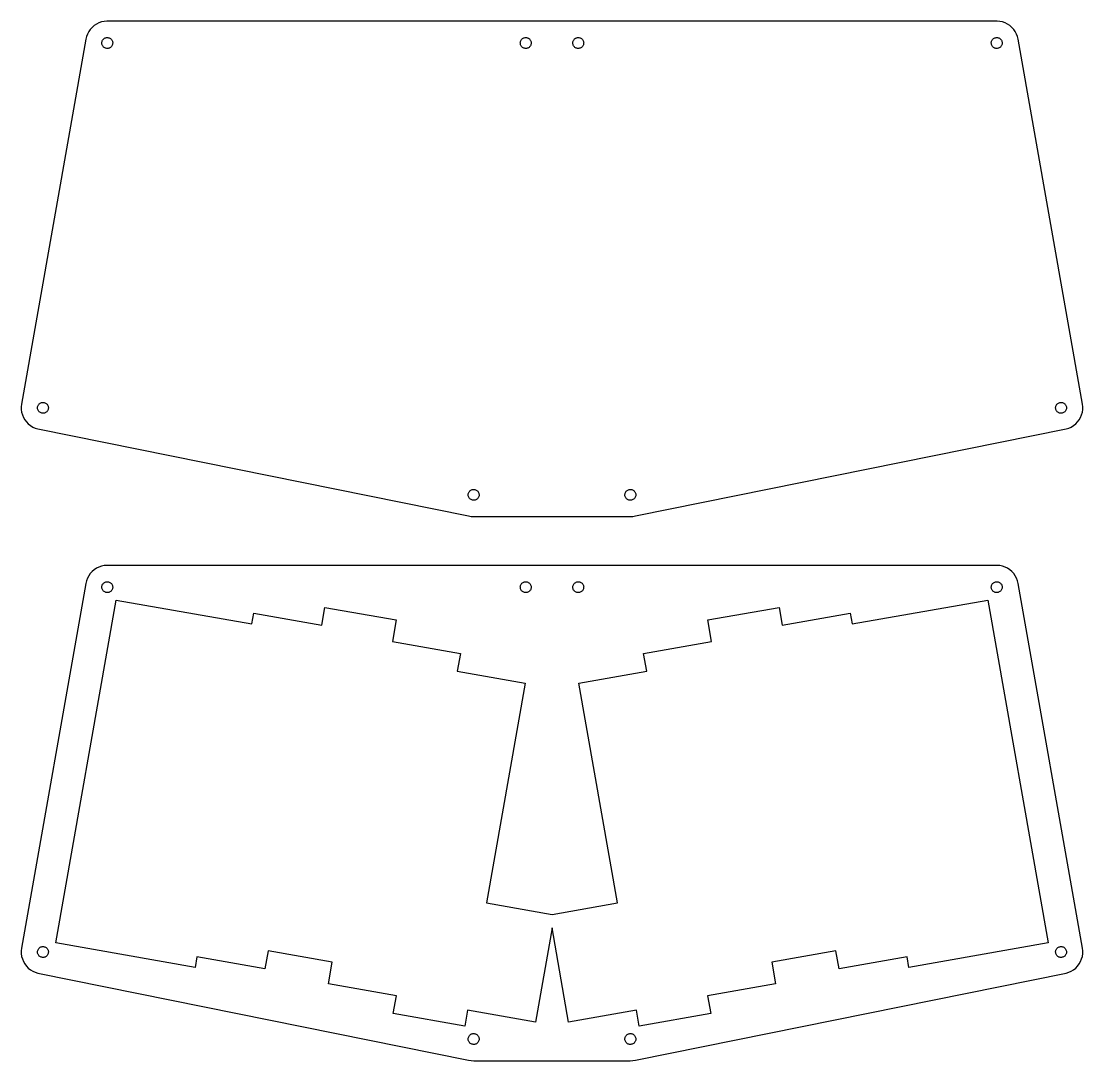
# Model space of a CAD drawing. Header units: metres. Extents: x -146 to 446, y -6 to 280.
# Drawn here: x -146.3 to 146.3, y -6.3 to 280.2 of the extents above; entities that cross this region are included whole.
import ezdxf

# ---------------------------------------------------------------- set-up
doc = ezdxf.new("R2010")
doc.units = ezdxf.units.M

msp = doc.modelspace()

# ---------------------------------------------------------------- linework, layer by layer
for p, q in [((-126.789, 278.548), (-127.297, 277.992)), ((-126.215, 279.036), (-126.789, 278.548)), ((-125.585, 279.449), (-126.215, 279.036)), ((-124.907, 279.779), (-125.585, 279.449)), ((-124.194, 280.022), (-124.907, 279.779)), ((-123.456, 280.174), (-124.194, 280.022)), ((-122.705, 280.232), (-123.456, 280.174)), ((122.705, 280.232), (-122.705, 280.232)), ((123.456, 280.174), (122.705, 280.232)), ((124.194, 280.022), (123.456, 280.174)), ((124.907, 279.779), (124.194, 280.022)), ((125.585, 279.449), (124.907, 279.779)), ((126.215, 279.036), (125.585, 279.449)), ((126.789, 278.548), (126.215, 279.036)), ((127.297, 277.992), (126.789, 278.548)), ((-128.53, 275.274), (-146.262, 174.711)), ((-128.353, 276.006), (-128.53, 275.274)), ((-128.085, 276.711), (-128.353, 276.006)), ((-127.731, 277.376), (-128.085, 276.711)), ((-127.297, 277.992), (-127.731, 277.376)), ((-123.899, 275.018), (-123.79, 275.172)), ((-123.79, 275.172), (-123.663, 275.311)), ((-123.663, 275.311), (-123.52, 275.433)), ((-123.52, 275.433), (-123.362, 275.536)), ((-123.362, 275.536), (-123.193, 275.619)), ((-123.193, 275.619), (-123.014, 275.68)), ((-123.014, 275.68), (-122.83, 275.717)), ((-122.83, 275.717), (-122.642, 275.732)), ((-122.642, 275.732), (-122.454, 275.723)), ((-122.454, 275.723), (-122.268, 275.69)), ((-122.268, 275.69), (-122.088, 275.634)), ((-122.088, 275.634), (-121.917, 275.557)), ((-121.917, 275.557), (-121.756, 275.458)), ((-121.756, 275.458), (-121.61, 275.34)), ((-121.61, 275.34), (-121.479, 275.204)), ((-121.479, 275.204), (-121.366, 275.053)), ((-8.5132, 275.018), (-8.40462, 275.172)), ((-8.40462, 275.172), (-8.2776, 275.311)), ((-8.2776, 275.311), (-8.13416, 275.433)), ((-8.13416, 275.433), (-7.97653, 275.536)), ((-7.97653, 275.536), (-7.80722, 275.619)), ((-7.80722, 275.619), (-7.62889, 275.68)), ((-7.62889, 275.68), (-7.44437, 275.718)), ((-7.44437, 275.718), (-7.25656, 275.732)), ((-7.25656, 275.732), (-7.06841, 275.723)), ((-7.06841, 275.723), (-6.8829, 275.69)), ((-6.8829, 275.69), (-6.70296, 275.634)), ((-6.70296, 275.634), (-6.5314, 275.557)), ((-6.5314, 275.557), (-6.37097, 275.458)), ((-6.37097, 275.458), (-6.22417, 275.34)), ((-6.22417, 275.34), (-6.09331, 275.204)), ((-6.09331, 275.204), (-5.98047, 275.053)), ((5.98047, 275.053), (6.09331, 275.204)), ((6.09331, 275.204), (6.22417, 275.34)), ((6.22417, 275.34), (6.37097, 275.458)), ((6.37097, 275.458), (6.5314, 275.557)), ((6.5314, 275.557), (6.70296, 275.634)), ((6.70296, 275.634), (6.8829, 275.69)), ((6.8829, 275.69), (7.06841, 275.723)), ((7.06841, 275.723), (7.25656, 275.732)), ((7.25656, 275.732), (7.44437, 275.718)), ((7.44437, 275.718), (7.62889, 275.68)), ((7.62889, 275.68), (7.80722, 275.619)), ((7.80722, 275.619), (7.97653, 275.536)), ((7.97653, 275.536), (8.13416, 275.433)), ((8.13416, 275.433), (8.2776, 275.311)), ((8.2776, 275.311), (8.40462, 275.172)), ((8.40462, 275.172), (8.5132, 275.018)), ((121.366, 275.053), (121.479, 275.204)), ((121.479, 275.204), (121.61, 275.34)), ((121.61, 275.34), (121.756, 275.458)), ((121.756, 275.458), (121.917, 275.557)), ((121.917, 275.557), (122.088, 275.634)), ((122.088, 275.634), (122.268, 275.69)), ((122.268, 275.69), (122.454, 275.723)), ((122.454, 275.723), (122.642, 275.732)), ((122.642, 275.732), (122.83, 275.717)), ((122.83, 275.717), (123.014, 275.68)), ((123.014, 275.68), (123.193, 275.619)), ((123.193, 275.619), (123.362, 275.536)), ((123.362, 275.536), (123.52, 275.433)), ((123.52, 275.433), (123.663, 275.311)), ((123.663, 275.311), (123.79, 275.172)), ((123.79, 275.172), (123.899, 275.018)), ((127.731, 277.376), (127.297, 277.992)), ((128.085, 276.711), (127.731, 277.376)), ((128.353, 276.006), (128.085, 276.711)), ((128.53, 275.274), (128.353, 276.006)), ((146.262, 174.711), (128.53, 275.274)), ((-124.119, 274.305), (-124.098, 274.493)), ((-124.117, 274.117), (-124.119, 274.305)), ((-124.09, 273.93), (-124.117, 274.117)), ((-124.098, 274.493), (-124.054, 274.676)), ((-124.041, 273.749), (-124.09, 273.93)), ((-124.054, 274.676), (-123.987, 274.852)), ((-123.969, 273.575), (-124.041, 273.749)), ((-123.987, 274.852), (-123.899, 275.018)), ((-123.876, 273.411), (-123.969, 273.575)), ((-123.763, 273.26), (-123.876, 273.411)), ((-123.632, 273.124), (-123.763, 273.26)), ((-123.486, 273.006), (-123.632, 273.124)), ((-123.325, 272.908), (-123.486, 273.006)), ((-123.154, 272.83), (-123.325, 272.908)), ((-122.974, 272.774), (-123.154, 272.83)), ((-122.788, 272.741), (-122.974, 272.774)), ((-122.6, 272.732), (-122.788, 272.741)), ((-122.412, 272.747), (-122.6, 272.732)), ((-122.228, 272.785), (-122.412, 272.747)), ((-122.049, 272.845), (-122.228, 272.785)), ((-121.88, 272.928), (-122.049, 272.845)), ((-121.722, 273.031), (-121.88, 272.928)), ((-121.579, 273.153), (-121.722, 273.031)), ((-121.452, 273.292), (-121.579, 273.153)), ((-121.343, 273.446), (-121.452, 273.292)), ((-121.366, 275.053), (-121.273, 274.89)), ((-121.255, 273.612), (-121.343, 273.446)), ((-121.273, 274.89), (-121.201, 274.715)), ((-121.188, 273.789), (-121.255, 273.612)), ((-121.201, 274.715), (-121.152, 274.534)), ((-121.144, 273.972), (-121.188, 273.789)), ((-121.152, 274.534), (-121.125, 274.347)), ((-121.123, 274.159), (-121.144, 273.972)), ((-121.125, 274.347), (-121.123, 274.159)), ((-8.73383, 274.305), (-8.71283, 274.493)), ((-8.73119, 274.117), (-8.73383, 274.305)), ((-8.70497, 273.93), (-8.73119, 274.117)), ((-8.71283, 274.493), (-8.66853, 274.676)), ((-8.65559, 273.749), (-8.70497, 273.93)), ((-8.66853, 274.676), (-8.60164, 274.852)), ((-8.5838, 273.575), (-8.65559, 273.749)), ((-8.60164, 274.852), (-8.5132, 275.018)), ((-8.49075, 273.411), (-8.5838, 273.575)), ((-8.37791, 273.26), (-8.49075, 273.411)), ((-8.24707, 273.124), (-8.37791, 273.26)), ((-8.10027, 273.006), (-8.24707, 273.124)), ((-7.93982, 272.908), (-8.10027, 273.006)), ((-7.76828, 272.83), (-7.93982, 272.908)), ((-7.58833, 272.774), (-7.76828, 272.83)), ((-7.40282, 272.741), (-7.58833, 272.774)), ((-7.21468, 272.732), (-7.40282, 272.741)), ((-7.02686, 272.747), (-7.21468, 272.732)), ((-6.84233, 272.785), (-7.02686, 272.747)), ((-6.664, 272.845), (-6.84233, 272.785)), ((-6.49471, 272.928), (-6.664, 272.845)), ((-6.33708, 273.031), (-6.49471, 272.928)), ((-6.19362, 273.153), (-6.33708, 273.031)), ((-6.0666, 273.292), (-6.19362, 273.153)), ((-5.95802, 273.446), (-6.0666, 273.292)), ((-5.98047, 275.053), (-5.88742, 274.89)), ((-5.86958, 273.612), (-5.95802, 273.446)), ((-5.88742, 274.89), (-5.81564, 274.715)), ((-5.80269, 273.789), (-5.86958, 273.612)), ((-5.81564, 274.715), (-5.76625, 274.534)), ((-5.75841, 273.972), (-5.80269, 273.789)), ((-5.76625, 274.534), (-5.74004, 274.347)), ((-5.73741, 274.159), (-5.75841, 273.972)), ((-5.74004, 274.347), (-5.73741, 274.159)), ((5.73741, 274.159), (5.74004, 274.347)), ((5.75841, 273.972), (5.73741, 274.159)), ((5.74004, 274.347), (5.76625, 274.534)), ((5.80269, 273.789), (5.75841, 273.972)), ((5.76625, 274.534), (5.81564, 274.715)), ((5.86958, 273.612), (5.80269, 273.789)), ((5.81564, 274.715), (5.88742, 274.89)), ((5.95802, 273.446), (5.86958, 273.612)), ((5.88742, 274.89), (5.98047, 275.053)), ((6.0666, 273.292), (5.95802, 273.446)), ((6.19362, 273.153), (6.0666, 273.292)), ((6.33708, 273.031), (6.19362, 273.153)), ((6.49471, 272.928), (6.33708, 273.031)), ((6.664, 272.845), (6.49471, 272.928)), ((6.84233, 272.785), (6.664, 272.845)), ((7.02686, 272.747), (6.84233, 272.785)), ((7.21468, 272.732), (7.02686, 272.747)), ((7.40282, 272.741), (7.21468, 272.732)), ((7.58833, 272.774), (7.40282, 272.741)), ((7.76828, 272.83), (7.58833, 272.774)), ((7.93982, 272.908), (7.76828, 272.83)), ((8.10027, 273.006), (7.93982, 272.908)), ((8.24707, 273.124), (8.10027, 273.006)), ((8.37791, 273.26), (8.24707, 273.124)), ((8.49075, 273.411), (8.37791, 273.26)), ((8.5838, 273.575), (8.49075, 273.411)), ((8.5132, 275.018), (8.60164, 274.852)), ((8.65559, 273.749), (8.5838, 273.575)), ((8.60164, 274.852), (8.66853, 274.676)), ((8.70497, 273.93), (8.65559, 273.749)), ((8.66853, 274.676), (8.71283, 274.493)), ((8.73119, 274.117), (8.70497, 273.93)), ((8.71283, 274.493), (8.73383, 274.305)), ((8.73383, 274.305), (8.73119, 274.117)), ((121.123, 274.159), (121.125, 274.347)), ((121.144, 273.972), (121.123, 274.159)), ((121.125, 274.347), (121.152, 274.534)), ((121.188, 273.789), (121.144, 273.972)), ((121.152, 274.534), (121.201, 274.715)), ((121.255, 273.612), (121.188, 273.789)), ((121.201, 274.715), (121.273, 274.89)), ((121.343, 273.446), (121.255, 273.612)), ((121.273, 274.89), (121.366, 275.053)), ((121.452, 273.292), (121.343, 273.446)), ((121.579, 273.153), (121.452, 273.292)), ((121.722, 273.031), (121.579, 273.153)), ((121.88, 272.928), (121.722, 273.031)), ((122.049, 272.845), (121.88, 272.928)), ((122.228, 272.785), (122.049, 272.845)), ((122.412, 272.747), (122.228, 272.785)), ((122.6, 272.732), (122.412, 272.747)), ((122.788, 272.741), (122.6, 272.732)), ((122.974, 272.774), (122.788, 272.741)), ((123.154, 272.83), (122.974, 272.774)), ((123.325, 272.908), (123.154, 272.83)), ((123.486, 273.006), (123.325, 272.908)), ((123.632, 273.124), (123.486, 273.006)), ((123.763, 273.26), (123.632, 273.124)), ((123.876, 273.411), (123.763, 273.26)), ((123.969, 273.575), (123.876, 273.411)), ((123.899, 275.018), (123.987, 274.852)), ((124.041, 273.749), (123.969, 273.575)), ((123.987, 274.852), (124.054, 274.676)), ((124.09, 273.93), (124.041, 273.749)), ((124.054, 274.676), (124.098, 274.493)), ((124.117, 274.117), (124.09, 273.93)), ((124.098, 274.493), (124.119, 274.305)), ((124.119, 274.305), (124.117, 274.117)), ((-146.262, 174.711), (-146.346, 173.963)), ((-146.346, 173.963), (-146.335, 173.209)), ((-146.335, 173.209), (-146.23, 172.463)), ((-141.851, 173.743), (-141.83, 173.93)), ((-141.848, 173.554), (-141.851, 173.743)), ((-141.822, 173.368), (-141.848, 173.554)), ((-141.83, 173.93), (-141.786, 174.113)), ((-141.773, 173.186), (-141.822, 173.368)), ((-141.786, 174.113), (-141.719, 174.289)), ((-141.701, 173.012), (-141.773, 173.186)), ((-141.719, 174.289), (-141.63, 174.455)), ((-141.608, 172.848), (-141.701, 173.012)), ((-141.63, 174.455), (-141.522, 174.609)), ((-141.495, 172.697), (-141.608, 172.848)), ((-141.522, 174.609), (-141.395, 174.748)), ((-141.364, 172.562), (-141.495, 172.697)), ((-141.395, 174.748), (-141.251, 174.871)), ((-141.251, 174.871), (-141.094, 174.974)), ((-141.094, 174.974), (-140.924, 175.056)), ((-140.924, 175.056), (-140.746, 175.117)), ((-140.746, 175.117), (-140.562, 175.155)), ((-140.562, 175.155), (-140.374, 175.169)), ((-140.374, 175.169), (-140.186, 175.16)), ((-140.186, 175.16), (-140, 175.127)), ((-140, 175.127), (-139.82, 175.072)), ((-139.82, 175.072), (-139.649, 174.994)), ((-139.649, 174.994), (-139.488, 174.895)), ((-139.488, 174.895), (-139.341, 174.777)), ((-139.341, 174.777), (-139.211, 174.642)), ((-139.184, 172.73), (-139.311, 172.59)), ((-139.211, 174.642), (-139.098, 174.491)), ((-139.075, 172.884), (-139.184, 172.73)), ((-139.098, 174.491), (-139.005, 174.327)), ((-138.987, 173.05), (-139.075, 172.884)), ((-139.005, 174.327), (-138.933, 174.153)), ((-138.92, 173.226), (-138.987, 173.05)), ((-138.933, 174.153), (-138.884, 173.971)), ((-138.876, 173.409), (-138.92, 173.226)), ((-138.884, 173.971), (-138.857, 173.785)), ((-138.855, 173.596), (-138.876, 173.409)), ((-138.857, 173.785), (-138.855, 173.596)), ((138.855, 173.596), (138.857, 173.785)), ((138.876, 173.409), (138.855, 173.596)), ((138.857, 173.785), (138.884, 173.971)), ((138.92, 173.226), (138.876, 173.409)), ((138.884, 173.971), (138.933, 174.153)), ((138.987, 173.05), (138.92, 173.226)), ((138.933, 174.153), (139.005, 174.327)), ((139.075, 172.884), (138.987, 173.05)), ((139.005, 174.327), (139.098, 174.491)), ((139.184, 172.73), (139.075, 172.884)), ((139.098, 174.491), (139.211, 174.642)), ((139.311, 172.59), (139.184, 172.73)), ((139.211, 174.642), (139.341, 174.777)), ((139.341, 174.777), (139.488, 174.895)), ((139.488, 174.895), (139.649, 174.994)), ((139.649, 174.994), (139.82, 175.072)), ((139.82, 175.072), (140, 175.127)), ((140, 175.127), (140.186, 175.16)), ((140.186, 175.16), (140.374, 175.169)), ((140.374, 175.169), (140.562, 175.155)), ((140.562, 175.155), (140.746, 175.117)), ((140.746, 175.117), (140.924, 175.056)), ((140.924, 175.056), (141.094, 174.974)), ((141.094, 174.974), (141.251, 174.871)), ((141.251, 174.871), (141.395, 174.748)), ((141.495, 172.697), (141.364, 172.562)), ((141.395, 174.748), (141.522, 174.609)), ((141.608, 172.848), (141.495, 172.697)), ((141.522, 174.609), (141.63, 174.455)), ((141.701, 173.012), (141.608, 172.848)), ((141.63, 174.455), (141.719, 174.289)), ((141.773, 173.186), (141.701, 173.012)), ((141.719, 174.289), (141.786, 174.113)), ((141.822, 173.368), (141.773, 173.186)), ((141.786, 174.113), (141.83, 173.93)), ((141.848, 173.554), (141.822, 173.368)), ((141.83, 173.93), (141.851, 173.743)), ((141.851, 173.743), (141.848, 173.554)), ((146.23, 172.463), (146.335, 173.209)), ((146.346, 173.963), (146.262, 174.711)), ((146.335, 173.209), (146.346, 173.963)), ((-146.23, 172.463), (-146.033, 171.736)), ((-146.033, 171.736), (-145.746, 171.039)), ((-145.746, 171.039), (-145.373, 170.384)), ((-145.373, 170.384), (-144.922, 169.781)), ((-144.922, 169.781), (-144.399, 169.239)), ((-141.218, 172.444), (-141.364, 172.562)), ((-141.057, 172.345), (-141.218, 172.444)), ((-140.886, 172.267), (-141.057, 172.345)), ((-140.706, 172.212), (-140.886, 172.267)), ((-140.52, 172.179), (-140.706, 172.212)), ((-140.332, 172.17), (-140.52, 172.179)), ((-140.144, 172.184), (-140.332, 172.17)), ((-139.96, 172.222), (-140.144, 172.184)), ((-139.781, 172.283), (-139.96, 172.222)), ((-139.612, 172.365), (-139.781, 172.283)), ((-139.454, 172.468), (-139.612, 172.365)), ((-139.311, 172.59), (-139.454, 172.468)), ((139.454, 172.468), (139.311, 172.59)), ((139.612, 172.365), (139.454, 172.468)), ((139.781, 172.283), (139.612, 172.365)), ((139.96, 172.222), (139.781, 172.283)), ((140.144, 172.184), (139.96, 172.222)), ((140.332, 172.17), (140.144, 172.184)), ((140.52, 172.179), (140.332, 172.17)), ((140.706, 172.212), (140.52, 172.179)), ((140.886, 172.267), (140.706, 172.212)), ((141.057, 172.345), (140.886, 172.267)), ((141.218, 172.444), (141.057, 172.345)), ((141.364, 172.562), (141.218, 172.444)), ((144.399, 169.239), (144.922, 169.781)), ((144.922, 169.781), (145.373, 170.384)), ((145.373, 170.384), (145.746, 171.039)), ((145.746, 171.039), (146.033, 171.736)), ((146.033, 171.736), (146.23, 172.463)), ((-144.399, 169.239), (-143.811, 168.767)), ((-143.811, 168.767), (-143.17, 168.372)), ((-143.17, 168.372), (-142.484, 168.061)), ((-142.484, 168.061), (-141.764, 167.838)), ((-141.764, 167.838), (-23.0107, 143.852)), ((23.0107, 143.852), (141.764, 167.838)), ((141.764, 167.838), (142.484, 168.061)), ((142.484, 168.061), (143.17, 168.372)), ((143.17, 168.372), (143.811, 168.767)), ((143.811, 168.767), (144.399, 169.239)), ((-23.0981, 149.757), (-23.0771, 149.944)), ((-23.0954, 149.569), (-23.0981, 149.757)), ((-23.0692, 149.382), (-23.0954, 149.569)), ((-23.0771, 149.944), (-23.0328, 150.127)), ((-23.0198, 149.2), (-23.0692, 149.382)), ((-23.0328, 150.127), (-22.9659, 150.303)), ((-22.9659, 150.303), (-22.8774, 150.47)), ((-22.8774, 150.47), (-22.7689, 150.624)), ((-22.7689, 150.624), (-22.6418, 150.763)), ((-22.6418, 150.763), (-22.4984, 150.885)), ((-22.4984, 150.885), (-22.3408, 150.988)), ((-22.3408, 150.988), (-22.1715, 151.071)), ((-22.1715, 151.071), (-21.9931, 151.131)), ((-21.9931, 151.131), (-21.8086, 151.169)), ((-21.8086, 151.169), (-21.6208, 151.184)), ((-21.6208, 151.184), (-21.4326, 151.174)), ((-21.4326, 151.174), (-21.2471, 151.142)), ((-21.2471, 151.142), (-21.0672, 151.086)), ((-21.0672, 151.086), (-20.8956, 151.008)), ((-20.8956, 151.008), (-20.7352, 150.91)), ((-20.7352, 150.91), (-20.5884, 150.792)), ((-20.5884, 150.792), (-20.4576, 150.656)), ((-20.4576, 150.656), (-20.3447, 150.505)), ((-20.3447, 150.505), (-20.2517, 150.341)), ((-20.2517, 150.341), (-20.1799, 150.167)), ((-20.1799, 150.167), (-20.1305, 149.985)), ((-20.1226, 149.423), (-20.1669, 149.24)), ((-20.1305, 149.985), (-20.1043, 149.799)), ((-20.1016, 149.611), (-20.1226, 149.423)), ((-20.1043, 149.799), (-20.1016, 149.611)), ((20.1016, 149.611), (20.1043, 149.799)), ((20.1226, 149.423), (20.1016, 149.611)), ((20.1043, 149.799), (20.1305, 149.985)), ((20.1669, 149.24), (20.1226, 149.423)), ((20.1305, 149.985), (20.1799, 150.167)), ((20.1799, 150.167), (20.2517, 150.341)), ((20.2517, 150.341), (20.3447, 150.505)), ((20.3447, 150.505), (20.4576, 150.656)), ((20.4576, 150.656), (20.5884, 150.792)), ((20.5884, 150.792), (20.7352, 150.91)), ((20.7352, 150.91), (20.8956, 151.008)), ((20.8956, 151.008), (21.0672, 151.086)), ((21.0672, 151.086), (21.2471, 151.142)), ((21.2471, 151.142), (21.4326, 151.174)), ((21.4326, 151.174), (21.6208, 151.184)), ((21.6208, 151.184), (21.8086, 151.169)), ((21.8086, 151.169), (21.9931, 151.131)), ((21.9931, 151.131), (22.1715, 151.071)), ((22.1715, 151.071), (22.3408, 150.988)), ((22.3408, 150.988), (22.4984, 150.885)), ((22.4984, 150.885), (22.6418, 150.763)), ((22.6418, 150.763), (22.7689, 150.624)), ((22.7689, 150.624), (22.8774, 150.47)), ((22.8774, 150.47), (22.9659, 150.303)), ((22.9659, 150.303), (23.0328, 150.127)), ((23.0692, 149.382), (23.0198, 149.2)), ((23.0328, 150.127), (23.0771, 149.944)), ((23.0954, 149.569), (23.0692, 149.382)), ((23.0771, 149.944), (23.0981, 149.757)), ((23.0981, 149.757), (23.0954, 149.569)), ((-22.948, 149.026), (-23.0198, 149.2)), ((-22.855, 148.863), (-22.948, 149.026)), ((-22.7422, 148.712), (-22.855, 148.863)), ((-22.6113, 148.576), (-22.7422, 148.712)), ((-22.4645, 148.458), (-22.6113, 148.576)), ((-22.3041, 148.359), (-22.4645, 148.458)), ((-22.1325, 148.282), (-22.3041, 148.359)), ((-21.9526, 148.226), (-22.1325, 148.282)), ((-21.7671, 148.193), (-21.9526, 148.226)), ((-21.5789, 148.184), (-21.7671, 148.193)), ((-21.3911, 148.198), (-21.5789, 148.184)), ((-21.2066, 148.236), (-21.3911, 148.198)), ((-21.0282, 148.297), (-21.2066, 148.236)), ((-20.8589, 148.38), (-21.0282, 148.297)), ((-20.7013, 148.483), (-20.8589, 148.38)), ((-20.5579, 148.605), (-20.7013, 148.483)), ((-20.4308, 148.744), (-20.5579, 148.605)), ((-20.3223, 148.898), (-20.4308, 148.744)), ((-20.2338, 149.064), (-20.3223, 148.898)), ((-20.1669, 149.24), (-20.2338, 149.064)), ((20.2338, 149.064), (20.1669, 149.24)), ((20.3223, 148.898), (20.2338, 149.064)), ((20.4308, 148.744), (20.3223, 148.898)), ((20.5579, 148.605), (20.4308, 148.744)), ((20.7013, 148.483), (20.5579, 148.605)), ((20.8589, 148.38), (20.7013, 148.483)), ((21.0282, 148.297), (20.8589, 148.38)), ((21.2066, 148.236), (21.0282, 148.297)), ((21.3911, 148.198), (21.2066, 148.236)), ((21.5789, 148.184), (21.3911, 148.198)), ((21.7671, 148.193), (21.5789, 148.184)), ((21.9526, 148.226), (21.7671, 148.193)), ((22.1325, 148.282), (21.9526, 148.226)), ((22.3041, 148.359), (22.1325, 148.282)), ((22.4645, 148.458), (22.3041, 148.359)), ((22.6113, 148.576), (22.4645, 148.458)), ((22.7422, 148.712), (22.6113, 148.576)), ((22.855, 148.863), (22.7422, 148.712)), ((22.948, 149.026), (22.855, 148.863)), ((23.0198, 149.2), (22.948, 149.026)), ((-23.0107, 143.852), (-22.2687, 143.721)), ((-22.2687, 143.721), (-21.5161, 143.684)), ((-21.5161, 143.684), (21.5161, 143.684)), ((21.5161, 143.684), (22.2687, 143.721)), ((22.2687, 143.721), (23.0107, 143.852)), ((-126.215, 129.036), (-126.789, 128.548)), ((-125.585, 129.449), (-126.215, 129.036)), ((-124.907, 129.779), (-125.585, 129.449)), ((-124.194, 130.022), (-124.907, 129.779)), ((-123.456, 130.174), (-124.194, 130.022)), ((-122.705, 130.232), (-123.456, 130.174)), ((122.705, 130.232), (-122.705, 130.232)), ((123.456, 130.174), (122.705, 130.232)), ((124.194, 130.022), (123.456, 130.174)), ((124.907, 129.779), (124.194, 130.022)), ((125.585, 129.449), (124.907, 129.779)), ((126.215, 129.036), (125.585, 129.449)), ((126.789, 128.548), (126.215, 129.036)), ((-128.353, 126.006), (-128.53, 125.274)), ((-128.085, 126.711), (-128.353, 126.006)), ((-127.731, 127.376), (-128.085, 126.711)), ((-127.297, 127.992), (-127.731, 127.376)), ((-126.789, 128.548), (-127.297, 127.992)), ((127.297, 127.992), (126.789, 128.548)), ((127.731, 127.376), (127.297, 127.992)), ((128.085, 126.711), (127.731, 127.376)), ((128.353, 126.006), (128.085, 126.711)), ((128.53, 125.274), (128.353, 126.006)), ((-128.53, 125.274), (-146.262, 24.7114)), ((-124.119, 124.305), (-124.098, 124.493)), ((-124.117, 124.117), (-124.119, 124.305)), ((-124.09, 123.93), (-124.117, 124.117)), ((-124.098, 124.493), (-124.054, 124.676)), ((-124.041, 123.749), (-124.09, 123.93)), ((-124.054, 124.676), (-123.987, 124.852)), ((-123.969, 123.575), (-124.041, 123.749)), ((-123.987, 124.852), (-123.899, 125.018)), ((-123.876, 123.411), (-123.969, 123.575)), ((-123.899, 125.018), (-123.79, 125.172)), ((-123.763, 123.26), (-123.876, 123.411)), ((-123.79, 125.172), (-123.663, 125.311)), ((-123.632, 123.124), (-123.763, 123.26)), ((-123.663, 125.311), (-123.52, 125.433)), ((-123.486, 123.006), (-123.632, 123.124)), ((-123.52, 125.433), (-123.362, 125.536)), ((-123.325, 122.908), (-123.486, 123.006)), ((-123.362, 125.536), (-123.193, 125.619)), ((-123.193, 125.619), (-123.014, 125.68)), ((-123.014, 125.68), (-122.83, 125.717)), ((-122.83, 125.717), (-122.642, 125.732)), ((-122.642, 125.732), (-122.454, 125.723)), ((-122.454, 125.723), (-122.268, 125.69)), ((-122.268, 125.69), (-122.088, 125.634)), ((-122.088, 125.634), (-121.917, 125.557)), ((-121.917, 125.557), (-121.756, 125.458)), ((-121.722, 123.031), (-121.88, 122.928)), ((-121.756, 125.458), (-121.61, 125.34)), ((-121.579, 123.153), (-121.722, 123.031)), ((-121.61, 125.34), (-121.479, 125.204)), ((-121.452, 123.292), (-121.579, 123.153)), ((-121.479, 125.204), (-121.366, 125.053)), ((-121.343, 123.446), (-121.452, 123.292)), ((-121.366, 125.053), (-121.273, 124.89)), ((-121.255, 123.612), (-121.343, 123.446)), ((-121.273, 124.89), (-121.201, 124.715)), ((-121.188, 123.789), (-121.255, 123.612)), ((-121.201, 124.715), (-121.152, 124.534)), ((-121.144, 123.972), (-121.188, 123.789)), ((-121.152, 124.534), (-121.125, 124.347)), ((-121.123, 124.159), (-121.144, 123.972)), ((-121.125, 124.347), (-121.123, 124.159)), ((-8.73383, 124.305), (-8.71283, 124.493)), ((-8.73119, 124.117), (-8.73383, 124.305)), ((-8.70497, 123.93), (-8.73119, 124.117)), ((-8.71283, 124.493), (-8.66853, 124.676)), ((-8.65559, 123.749), (-8.70497, 123.93)), ((-8.66853, 124.676), (-8.60164, 124.852)), ((-8.5838, 123.575), (-8.65559, 123.749)), ((-8.60164, 124.852), (-8.5132, 125.018)), ((-8.49075, 123.411), (-8.5838, 123.575)), ((-8.5132, 125.018), (-8.40462, 125.172)), ((-8.37791, 123.26), (-8.49075, 123.411)), ((-8.40462, 125.172), (-8.2776, 125.311)), ((-8.24707, 123.124), (-8.37791, 123.26)), ((-8.2776, 125.311), (-8.13416, 125.433)), ((-8.10027, 123.006), (-8.24707, 123.124)), ((-8.13416, 125.433), (-7.97653, 125.536)), ((-7.93982, 122.908), (-8.10027, 123.006)), ((-7.97653, 125.536), (-7.80722, 125.619)), ((-7.80722, 125.619), (-7.62889, 125.68)), ((-7.62889, 125.68), (-7.44437, 125.718)), ((-7.44437, 125.718), (-7.25656, 125.732)), ((-7.25656, 125.732), (-7.06841, 125.723)), ((-7.06841, 125.723), (-6.8829, 125.69)), ((-6.8829, 125.69), (-6.70296, 125.634)), ((-6.70296, 125.634), (-6.5314, 125.557)), ((-6.5314, 125.557), (-6.37097, 125.458)), ((-6.33708, 123.031), (-6.49471, 122.928)), ((-6.37097, 125.458), (-6.22417, 125.34)), ((-6.19362, 123.153), (-6.33708, 123.031)), ((-6.22417, 125.34), (-6.09331, 125.204)), ((-6.0666, 123.292), (-6.19362, 123.153)), ((-6.09331, 125.204), (-5.98047, 125.053)), ((-5.95802, 123.446), (-6.0666, 123.292)), ((-5.98047, 125.053), (-5.88742, 124.89)), ((-5.86958, 123.612), (-5.95802, 123.446)), ((-5.88742, 124.89), (-5.81564, 124.715)), ((-5.80269, 123.789), (-5.86958, 123.612)), ((-5.81564, 124.715), (-5.76625, 124.534)), ((-5.75841, 123.972), (-5.80269, 123.789)), ((-5.76625, 124.534), (-5.74004, 124.347)), ((-5.73741, 124.159), (-5.75841, 123.972)), ((-5.74004, 124.347), (-5.73741, 124.159)), ((5.73741, 124.159), (5.74004, 124.347)), ((5.75841, 123.972), (5.73741, 124.159)), ((5.74004, 124.347), (5.76625, 124.534)), ((5.80269, 123.789), (5.75841, 123.972)), ((5.76625, 124.534), (5.81564, 124.715)), ((5.86958, 123.612), (5.80269, 123.789)), ((5.81564, 124.715), (5.88742, 124.89)), ((5.95802, 123.446), (5.86958, 123.612)), ((5.88742, 124.89), (5.98047, 125.053)), ((6.0666, 123.292), (5.95802, 123.446)), ((5.98047, 125.053), (6.09331, 125.204)), ((6.19362, 123.153), (6.0666, 123.292)), ((6.09331, 125.204), (6.22417, 125.34)), ((6.33708, 123.031), (6.19362, 123.153)), ((6.22417, 125.34), (6.37097, 125.458)), ((6.49471, 122.928), (6.33708, 123.031)), ((6.37097, 125.458), (6.5314, 125.557)), ((6.5314, 125.557), (6.70296, 125.634)), ((6.70296, 125.634), (6.8829, 125.69)), ((6.8829, 125.69), (7.06841, 125.723)), ((7.06841, 125.723), (7.25656, 125.732)), ((7.25656, 125.732), (7.44437, 125.718)), ((7.44437, 125.718), (7.62889, 125.68)), ((7.62889, 125.68), (7.80722, 125.619)), ((7.80722, 125.619), (7.97653, 125.536)), ((8.10027, 123.006), (7.93982, 122.908)), ((7.97653, 125.536), (8.13416, 125.433)), ((8.24707, 123.124), (8.10027, 123.006)), ((8.13416, 125.433), (8.2776, 125.311)), ((8.37791, 123.26), (8.24707, 123.124)), ((8.2776, 125.311), (8.40462, 125.172)), ((8.49075, 123.411), (8.37791, 123.26)), ((8.40462, 125.172), (8.5132, 125.018)), ((8.5838, 123.575), (8.49075, 123.411)), ((8.5132, 125.018), (8.60164, 124.852)), ((8.65559, 123.749), (8.5838, 123.575)), ((8.60164, 124.852), (8.66853, 124.676)), ((8.70497, 123.93), (8.65559, 123.749)), ((8.66853, 124.676), (8.71283, 124.493)), ((8.73119, 124.117), (8.70497, 123.93)), ((8.71283, 124.493), (8.73383, 124.305)), ((8.73383, 124.305), (8.73119, 124.117)), ((121.123, 124.159), (121.125, 124.347)), ((121.144, 123.972), (121.123, 124.159)), ((121.125, 124.347), (121.152, 124.534)), ((121.188, 123.789), (121.144, 123.972)), ((121.152, 124.534), (121.201, 124.715)), ((121.255, 123.612), (121.188, 123.789)), ((121.201, 124.715), (121.273, 124.89)), ((121.343, 123.446), (121.255, 123.612)), ((121.273, 124.89), (121.366, 125.053)), ((121.452, 123.292), (121.343, 123.446)), ((121.366, 125.053), (121.479, 125.204)), ((121.579, 123.153), (121.452, 123.292)), ((121.479, 125.204), (121.61, 125.34)), ((121.722, 123.031), (121.579, 123.153)), ((121.61, 125.34), (121.756, 125.458)), ((121.88, 122.928), (121.722, 123.031)), ((121.756, 125.458), (121.917, 125.557)), ((121.917, 125.557), (122.088, 125.634)), ((122.088, 125.634), (122.268, 125.69)), ((122.268, 125.69), (122.454, 125.723)), ((122.454, 125.723), (122.642, 125.732)), ((122.642, 125.732), (122.83, 125.717)), ((122.83, 125.717), (123.014, 125.68)), ((123.014, 125.68), (123.193, 125.619)), ((123.193, 125.619), (123.362, 125.536)), ((123.486, 123.006), (123.325, 122.908)), ((123.362, 125.536), (123.52, 125.433)), ((123.632, 123.124), (123.486, 123.006)), ((123.52, 125.433), (123.663, 125.311)), ((123.763, 123.26), (123.632, 123.124)), ((123.663, 125.311), (123.79, 125.172)), ((123.876, 123.411), (123.763, 123.26)), ((123.79, 125.172), (123.899, 125.018)), ((123.969, 123.575), (123.876, 123.411)), ((123.899, 125.018), (123.987, 124.852)), ((124.041, 123.749), (123.969, 123.575)), ((123.987, 124.852), (124.054, 124.676)), ((124.09, 123.93), (124.041, 123.749)), ((124.054, 124.676), (124.098, 124.493)), ((124.117, 124.117), (124.09, 123.93)), ((124.098, 124.493), (124.119, 124.305)), ((124.119, 124.305), (124.117, 124.117)), ((146.262, 24.7114), (128.53, 125.274)), ((-136.812, 26.1492), (-120.141, 120.691)), ((-123.154, 122.83), (-123.325, 122.908)), ((-122.974, 122.774), (-123.154, 122.83)), ((-122.788, 122.741), (-122.974, 122.774)), ((-122.6, 122.732), (-122.788, 122.741)), ((-122.412, 122.747), (-122.6, 122.732)), ((-122.228, 122.785), (-122.412, 122.747)), ((-122.049, 122.845), (-122.228, 122.785)), ((-121.88, 122.928), (-122.049, 122.845)), ((-120.141, 120.691), (-82.7186, 114.092)), ((-7.76828, 122.83), (-7.93982, 122.908)), ((-7.58833, 122.774), (-7.76828, 122.83)), ((-7.40282, 122.741), (-7.58833, 122.774)), ((-7.21468, 122.732), (-7.40282, 122.741)), ((-7.02686, 122.747), (-7.21468, 122.732)), ((-6.84233, 122.785), (-7.02686, 122.747)), ((-6.664, 122.845), (-6.84233, 122.785)), ((-6.49471, 122.928), (-6.664, 122.845)), ((6.664, 122.845), (6.49471, 122.928)), ((6.84233, 122.785), (6.664, 122.845)), ((7.02686, 122.747), (6.84233, 122.785)), ((7.21468, 122.732), (7.02686, 122.747)), ((7.40282, 122.741), (7.21468, 122.732)), ((7.58833, 122.774), (7.40282, 122.741)), ((7.76828, 122.83), (7.58833, 122.774)), ((7.93982, 122.908), (7.76828, 122.83)), ((82.7186, 114.092), (120.141, 120.691)), ((120.141, 120.691), (136.812, 26.1492)), ((122.049, 122.845), (121.88, 122.928)), ((122.228, 122.785), (122.049, 122.845)), ((122.412, 122.747), (122.228, 122.785)), ((122.6, 122.732), (122.412, 122.747)), ((122.788, 122.741), (122.6, 122.732)), ((122.974, 122.774), (122.788, 122.741)), ((123.154, 122.83), (122.974, 122.774)), ((123.325, 122.908), (123.154, 122.83)), ((-63.4863, 113.747), (-62.6181, 118.671)), ((-62.6181, 118.671), (-42.9219, 115.198)), ((42.9219, 115.198), (62.6181, 118.671)), ((62.6181, 118.671), (63.4863, 113.747)), ((-82.7186, 114.092), (-82.1976, 117.047)), ((-82.1976, 117.047), (-63.4863, 113.747)), ((-42.9219, 115.198), (-43.9638, 109.289)), ((43.9638, 109.289), (42.9219, 115.198)), ((63.4863, 113.747), (82.1976, 117.047)), ((82.1976, 117.047), (82.7186, 114.092)), ((-43.9638, 109.289), (-25.2524, 105.99)), ((25.2524, 105.99), (43.9638, 109.289)), ((-25.2524, 105.99), (-26.1207, 101.066)), ((26.1207, 101.066), (25.2524, 105.99)), ((-26.1207, 101.066), (-7.40933, 97.7668)), ((7.40933, 97.7668), (26.1207, 101.066)), ((-7.40933, 97.7668), (-18.0887, 37.2011)), ((18.0887, 37.2011), (7.40933, 97.7668)), ((-18.0887, 37.2011), (0, 34.0116)), ((0, 34.0116), (18.0887, 37.2011)), ((0, 30.3706), (-4.58679, 4.35754)), ((4.58679, 4.35754), (0, 30.3706)), ((-146.262, 24.7114), (-146.346, 23.9626)), ((-146.346, 23.9626), (-146.335, 23.2092)), ((-141.851, 23.7428), (-141.83, 23.93)), ((-141.848, 23.5544), (-141.851, 23.7428)), ((-141.822, 23.3679), (-141.848, 23.5544)), ((-141.83, 23.93), (-141.786, 24.1131)), ((-141.786, 24.1131), (-141.719, 24.2891)), ((-141.719, 24.2891), (-141.63, 24.4555)), ((-141.63, 24.4555), (-141.522, 24.6094)), ((-141.522, 24.6094), (-141.395, 24.7485)), ((-141.395, 24.7485), (-141.251, 24.8706)), ((-141.251, 24.8706), (-141.094, 24.9737)), ((-141.094, 24.9737), (-140.924, 25.0563)), ((-140.924, 25.0563), (-140.746, 25.117)), ((-140.746, 25.117), (-140.562, 25.1549)), ((-140.562, 25.1549), (-140.374, 25.1693)), ((-140.374, 25.1693), (-140.186, 25.1601)), ((-140.186, 25.1601), (-140, 25.1274)), ((-140, 25.1274), (-139.82, 25.0717)), ((-139.82, 25.0717), (-139.649, 24.9939)), ((-139.649, 24.9939), (-139.488, 24.8952)), ((-139.488, 24.8952), (-139.341, 24.7772)), ((-139.341, 24.7772), (-139.211, 24.6417)), ((-139.211, 24.6417), (-139.098, 24.4908)), ((-139.098, 24.4908), (-139.005, 24.327)), ((-139.005, 24.327), (-138.933, 24.1529)), ((-138.933, 24.1529), (-138.884, 23.9711)), ((-138.884, 23.9711), (-138.857, 23.7846)), ((-138.855, 23.5962), (-138.876, 23.409)), ((-138.857, 23.7846), (-138.855, 23.5962)), ((-98.404, 19.3769), (-136.812, 26.1492)), ((-78.3035, 23.9561), (-79.1717, 19.032)), ((-60.5769, 20.8304), (-78.3035, 23.9561)), ((78.3035, 23.9561), (60.5769, 20.8304)), ((79.1717, 19.032), (78.3035, 23.9561)), ((136.812, 26.1492), (98.404, 19.3769)), ((138.855, 23.5962), (138.857, 23.7846)), ((138.876, 23.409), (138.855, 23.5962)), ((138.857, 23.7846), (138.884, 23.9711)), ((138.884, 23.9711), (138.933, 24.1529)), ((138.933, 24.1529), (139.005, 24.327)), ((139.005, 24.327), (139.098, 24.4908)), ((139.098, 24.4908), (139.211, 24.6417)), ((139.211, 24.6417), (139.341, 24.7772)), ((139.341, 24.7772), (139.488, 24.8952)), ((139.488, 24.8952), (139.649, 24.9939)), ((139.649, 24.9939), (139.82, 25.0717)), ((139.82, 25.0717), (140, 25.1274)), ((140, 25.1274), (140.186, 25.1601)), ((140.186, 25.1601), (140.374, 25.1693)), ((140.374, 25.1693), (140.562, 25.1549)), ((140.562, 25.1549), (140.746, 25.117)), ((140.746, 25.117), (140.924, 25.0563)), ((140.924, 25.0563), (141.094, 24.9737)), ((141.094, 24.9737), (141.251, 24.8706)), ((141.251, 24.8706), (141.395, 24.7485)), ((141.395, 24.7485), (141.522, 24.6094)), ((141.522, 24.6094), (141.63, 24.4555)), ((141.63, 24.4555), (141.719, 24.2891)), ((141.719, 24.2891), (141.786, 24.1131)), ((141.786, 24.1131), (141.83, 23.93)), ((141.848, 23.5544), (141.822, 23.3679)), ((141.83, 23.93), (141.851, 23.7428)), ((141.851, 23.7428), (141.848, 23.5544)), ((146.346, 23.9626), (146.262, 24.7114)), ((146.335, 23.2092), (146.346, 23.9626)), ((-146.335, 23.2092), (-146.23, 22.463)), ((-146.23, 22.463), (-146.033, 21.7359)), ((-146.033, 21.7359), (-145.746, 21.0393)), ((-145.746, 21.0393), (-145.373, 20.3841)), ((-141.773, 23.1861), (-141.822, 23.3679)), ((-141.701, 23.0119), (-141.773, 23.1861)), ((-141.608, 22.8482), (-141.701, 23.0119)), ((-141.495, 22.6973), (-141.608, 22.8482)), ((-141.364, 22.5618), (-141.495, 22.6973)), ((-141.218, 22.4438), (-141.364, 22.5618)), ((-141.057, 22.3451), (-141.218, 22.4438)), ((-140.886, 22.2672), (-141.057, 22.3451)), ((-140.706, 22.2115), (-140.886, 22.2672)), ((-140.52, 22.1788), (-140.706, 22.2115)), ((-140.332, 22.1696), (-140.52, 22.1788)), ((-140.144, 22.1841), (-140.332, 22.1696)), ((-139.96, 22.222), (-140.144, 22.1841)), ((-139.781, 22.2827), (-139.96, 22.222)), ((-139.612, 22.3652), (-139.781, 22.2827)), ((-139.454, 22.4684), (-139.612, 22.3652)), ((-139.311, 22.5905), (-139.454, 22.4684)), ((-139.184, 22.7296), (-139.311, 22.5905)), ((-139.075, 22.8835), (-139.184, 22.7296)), ((-138.987, 23.0498), (-139.075, 22.8835)), ((-138.92, 23.2259), (-138.987, 23.0498)), ((-138.876, 23.409), (-138.92, 23.2259)), ((-97.8831, 22.3313), (-98.404, 19.3769)), ((-79.1717, 19.032), (-97.8831, 22.3313)), ((-61.6188, 14.9215), (-60.5769, 20.8304)), ((60.5769, 20.8304), (61.6188, 14.9215)), ((97.8831, 22.3313), (79.1717, 19.032)), ((98.404, 19.3769), (97.8831, 22.3313)), ((138.92, 23.2259), (138.876, 23.409)), ((138.987, 23.0498), (138.92, 23.2259)), ((139.075, 22.8835), (138.987, 23.0498)), ((139.184, 22.7296), (139.075, 22.8835)), ((139.311, 22.5905), (139.184, 22.7296)), ((139.454, 22.4684), (139.311, 22.5905)), ((139.612, 22.3652), (139.454, 22.4684)), ((139.781, 22.2827), (139.612, 22.3652)), ((139.96, 22.222), (139.781, 22.2827)), ((140.144, 22.1841), (139.96, 22.222)), ((140.332, 22.1696), (140.144, 22.1841)), ((140.52, 22.1788), (140.332, 22.1696)), ((140.706, 22.2115), (140.52, 22.1788)), ((140.886, 22.2672), (140.706, 22.2115)), ((141.057, 22.3451), (140.886, 22.2672)), ((141.218, 22.4438), (141.057, 22.3451)), ((141.364, 22.5618), (141.218, 22.4438)), ((141.495, 22.6973), (141.364, 22.5618)), ((141.608, 22.8482), (141.495, 22.6973)), ((141.701, 23.0119), (141.608, 22.8482)), ((141.773, 23.1861), (141.701, 23.0119)), ((141.822, 23.3679), (141.773, 23.1861)), ((145.373, 20.3841), (145.746, 21.0393)), ((145.746, 21.0393), (146.033, 21.7359)), ((146.033, 21.7359), (146.23, 22.463)), ((146.23, 22.463), (146.335, 23.2092)), ((-145.373, 20.3841), (-144.922, 19.7808)), ((-144.922, 19.7808), (-144.399, 19.2388)), ((-144.399, 19.2388), (-143.811, 18.7666)), ((-143.811, 18.7666), (-143.17, 18.3718)), ((-143.17, 18.3718), (-142.484, 18.0605)), ((-142.484, 18.0605), (-141.764, 17.8377)), ((-141.764, 17.8377), (-23.0107, -6.1479)), ((23.0107, -6.1479), (141.764, 17.8377)), ((141.764, 17.8377), (142.484, 18.0605)), ((142.484, 18.0605), (143.17, 18.3718)), ((143.17, 18.3718), (143.811, 18.7666)), ((143.811, 18.7666), (144.399, 19.2388)), ((144.399, 19.2388), (144.922, 19.7808)), ((144.922, 19.7808), (145.373, 20.3841)), ((-42.9075, 11.6222), (-61.6188, 14.9215)), ((61.6188, 14.9215), (42.9075, 11.6222)), ((-43.7757, 6.69818), (-42.9075, 11.6222)), ((42.9075, 11.6222), (43.7757, 6.69818)), ((-24.0796, 3.22522), (-43.7757, 6.69818)), ((-23.2981, 7.65686), (-24.0796, 3.22522)), ((-4.58679, 4.35754), (-23.2981, 7.65686)), ((23.2981, 7.65686), (4.58679, 4.35754)), ((24.0796, 3.22522), (23.2981, 7.65686)), ((43.7757, 6.69818), (24.0796, 3.22522)), ((-23.0771, -0.05566), (-23.0328, 0.12741)), ((-23.0328, 0.12741), (-22.9659, 0.3035)), ((-22.9659, 0.3035), (-22.8774, 0.46982)), ((-22.8774, 0.46982), (-22.7689, 0.62376)), ((-22.7689, 0.62376), (-22.6418, 0.76286)), ((-22.6418, 0.76286), (-22.4984, 0.88495)), ((-22.4984, 0.88495), (-22.3408, 0.9881)), ((-22.3408, 0.9881), (-22.1715, 1.07066)), ((-22.1715, 1.07066), (-21.9931, 1.13136)), ((-21.9931, 1.13136), (-21.8086, 1.16925)), ((-21.8086, 1.16925), (-21.6208, 1.1837)), ((-21.6208, 1.1837), (-21.4326, 1.1745)), ((-21.4326, 1.1745), (-21.2471, 1.14178)), ((-21.2471, 1.14178), (-21.0672, 1.08609)), ((-21.0672, 1.08609), (-20.8956, 1.00827)), ((-20.8956, 1.00827), (-20.7352, 0.90956)), ((-20.7352, 0.90956), (-20.5884, 0.79153)), ((-20.5884, 0.79153), (-20.4576, 0.65604)), ((-20.4576, 0.65604), (-20.3447, 0.5052)), ((-20.3447, 0.5052), (-20.2517, 0.34142)), ((-20.2517, 0.34142), (-20.1799, 0.16725)), ((-20.1799, 0.16725), (-20.1305, -0.01453)), ((20.1305, -0.01453), (20.1799, 0.16725)), ((20.1799, 0.16725), (20.2517, 0.34142)), ((20.2517, 0.34142), (20.3447, 0.5052)), ((20.3447, 0.5052), (20.4576, 0.65604)), ((20.4576, 0.65604), (20.5884, 0.79153)), ((20.5884, 0.79153), (20.7352, 0.90956)), ((20.7352, 0.90956), (20.8956, 1.00827)), ((20.8956, 1.00827), (21.0672, 1.08609)), ((21.0672, 1.08609), (21.2471, 1.14178)), ((21.2471, 1.14178), (21.4326, 1.1745)), ((21.4326, 1.1745), (21.6208, 1.1837)), ((21.6208, 1.1837), (21.8086, 1.16925)), ((21.8086, 1.16925), (21.9931, 1.13136)), ((21.9931, 1.13136), (22.1715, 1.07066)), ((22.1715, 1.07066), (22.3408, 0.9881)), ((22.3408, 0.9881), (22.4984, 0.88495)), ((22.4984, 0.88495), (22.6418, 0.76286)), ((22.6418, 0.76286), (22.7689, 0.62376)), ((22.7689, 0.62376), (22.8774, 0.46982)), ((22.8774, 0.46982), (22.9659, 0.3035)), ((22.9659, 0.3035), (23.0328, 0.12741)), ((23.0328, 0.12741), (23.0771, -0.05566)), ((-23.0981, -0.24286), (-23.0771, -0.05566)), ((-23.0954, -0.43121), (-23.0981, -0.24286)), ((-23.0692, -0.61775), (-23.0954, -0.43121)), ((-23.0198, -0.79953), (-23.0692, -0.61775)), ((-22.948, -0.97368), (-23.0198, -0.79953)), ((-22.855, -1.13747), (-22.948, -0.97368)), ((-22.7422, -1.28831), (-22.855, -1.13747)), ((-22.6113, -1.42383), (-22.7422, -1.28831)), ((-22.4645, -1.54185), (-22.6113, -1.42383)), ((-22.3041, -1.64055), (-22.4645, -1.54185)), ((-22.1325, -1.71838), (-22.3041, -1.64055)), ((-21.9526, -1.77408), (-22.1325, -1.71838)), ((-21.7671, -1.80679), (-21.9526, -1.77408)), ((-21.5789, -1.81599), (-21.7671, -1.80679)), ((-21.3911, -1.80153), (-21.5789, -1.81599)), ((-21.2066, -1.76366), (-21.3911, -1.80153)), ((-21.0282, -1.70296), (-21.2066, -1.76366)), ((-20.8589, -1.62038), (-21.0282, -1.70296)), ((-20.7013, -1.51723), (-20.8589, -1.62038)), ((-20.5579, -1.39514), (-20.7013, -1.51723)), ((-20.4308, -1.25604), (-20.5579, -1.39514)), ((-20.3223, -1.10211), (-20.4308, -1.25604)), ((-20.2338, -0.93579), (-20.3223, -1.10211)), ((-20.1669, -0.7597), (-20.2338, -0.93579)), ((-20.1226, -0.57661), (-20.1669, -0.7597)), ((-20.1305, -0.01453), (-20.1043, -0.20106)), ((-20.1016, -0.3894), (-20.1226, -0.57661)), ((-20.1043, -0.20106), (-20.1016, -0.3894)), ((20.1016, -0.3894), (20.1043, -0.20106)), ((20.1226, -0.57661), (20.1016, -0.3894)), ((20.1043, -0.20106), (20.1305, -0.01453)), ((20.1669, -0.7597), (20.1226, -0.57661)), ((20.2338, -0.93579), (20.1669, -0.7597)), ((20.3223, -1.10211), (20.2338, -0.93579)), ((20.4308, -1.25604), (20.3223, -1.10211)), ((20.5579, -1.39514), (20.4308, -1.25604)), ((20.7013, -1.51723), (20.5579, -1.39514)), ((20.8589, -1.62038), (20.7013, -1.51723)), ((21.0282, -1.70296), (20.8589, -1.62038)), ((21.2066, -1.76366), (21.0282, -1.70296)), ((21.3911, -1.80153), (21.2066, -1.76366)), ((21.5789, -1.81599), (21.3911, -1.80153)), ((21.7671, -1.80679), (21.5789, -1.81599)), ((21.9526, -1.77408), (21.7671, -1.80679)), ((22.1325, -1.71838), (21.9526, -1.77408)), ((22.3041, -1.64055), (22.1325, -1.71838)), ((22.4645, -1.54185), (22.3041, -1.64055)), ((22.6113, -1.42383), (22.4645, -1.54185)), ((22.7422, -1.28831), (22.6113, -1.42383)), ((22.855, -1.13747), (22.7422, -1.28831)), ((22.948, -0.97368), (22.855, -1.13747)), ((23.0198, -0.79953), (22.948, -0.97368)), ((23.0692, -0.61775), (23.0198, -0.79953)), ((23.0954, -0.43121), (23.0692, -0.61775)), ((23.0771, -0.05566), (23.0981, -0.24286)), ((23.0981, -0.24286), (23.0954, -0.43121)), ((-23.0107, -6.1479), (-22.2687, -6.27875)), ((-22.2687, -6.27875), (-21.5161, -6.31555)), ((-21.5161, -6.31555), (21.5161, -6.31555)), ((21.5161, -6.31555), (22.2687, -6.27875)), ((22.2687, -6.27875), (23.0107, -6.1479))]:
    msp.add_line(p, q)

doc.saveas('drawing.dxf')
